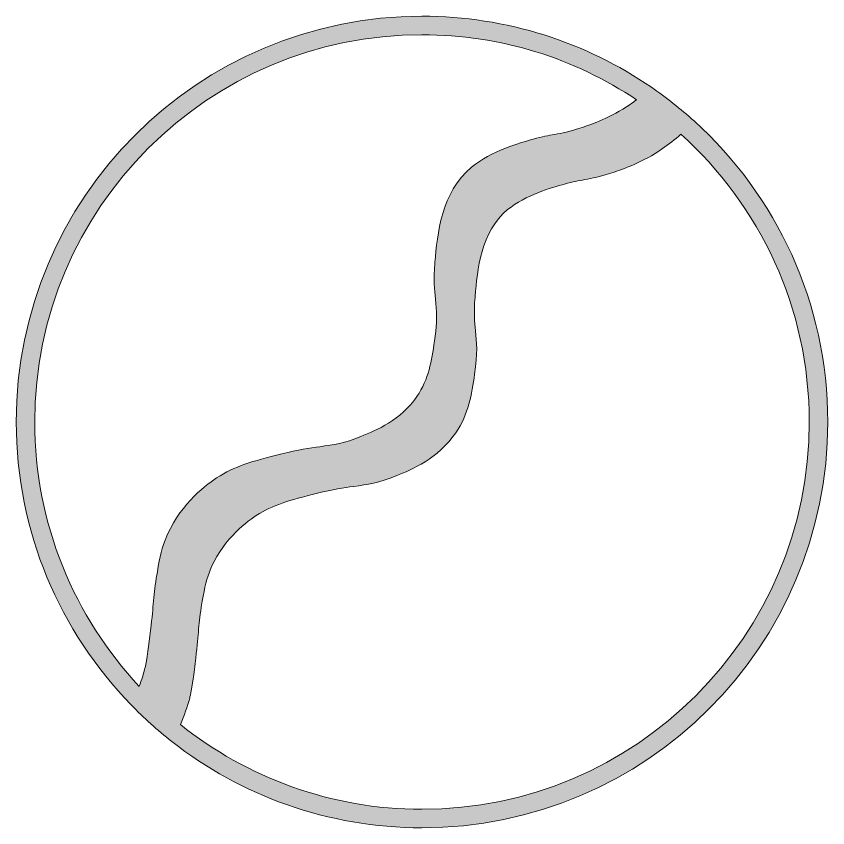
# Model space of a CAD drawing. Extents: x -1557 to 5989, y -1523 to 529.
# Drawn here: x -1557 to -611, y -1523 to -577 of the extents above; entities that cross this region are included whole.
import ezdxf

# ---------------------------------------------------------------- set-up
doc = ezdxf.new("R2010")
doc.units = 0
doc.header["$MEASUREMENT"] = 0
doc.layers.add('Layer 1', color=7, linetype='Continuous')

msp = doc.modelspace()

# ---------------------------------------------------------------- hatches: boundary and pattern name
at = {"layer": 'Layer 1', "true_color": 0xf2cc59}
h = msp.add_hatch(color=53, dxfattribs=at)
h.dxf.hatch_style = 2
edge = h.paths.add_edge_path()
edge.add_spline(control_points=[(-766.83, -699.17), (-782.53, -684.98), (-799.18, -671.82), (-816.69, -659.8), (-892.73, -607.62), (-984.81, -577.06), (-1084, -577.06), (-1345.19, -577.06), (-1556.94, -788.8), (-1556.94, -1050.01), (-1556.94, -1178.16), (-1505.96, -1294.41), (-1423.16, -1379.59), (-1408.3, -1394.89), (-1392.38, -1409.2), (-1375.56, -1422.4), (-1295.23, -1485.38), (-1193.99, -1522.94), (-1084, -1522.94), (-822.81, -1522.94), (-611.05, -1311.2), (-611.05, -1050.01), (-611.05, -910.85), (-671.15, -785.72), (-766.83, -699.17)], knot_values=[0, 0, 0, 0, 1, 1, 1, 2, 2, 2, 3, 3, 3, 4, 4, 4, 5, 5, 5, 6, 6, 6, 7, 7, 7, 8, 8, 8, 8], degree=3, periodic=1)
edge = h.paths.add_edge_path()
edge.add_spline(control_points=[(-1535.39, -1050.01), (-1535.39, -801.1), (-1332.89, -598.62), (-1084, -598.62), (-991.55, -598.62), (-905.53, -626.55), (-833.88, -674.42), (-836.37, -676.31), (-838.93, -678.14), (-841.5, -679.91), (-864.27, -695.47), (-884.96, -702.49), (-897.34, -706.68), (-912.07, -711.69), (-920.56, -713.22), (-929.58, -714.83), (-936.58, -716.1), (-943.83, -717.41), (-954.28, -720.35), (-970.18, -724.8), (-1003.25, -734.05), (-1026.15, -752.95), (-1061.86, -782.36), (-1066.1, -831.23), (-1068.92, -863.57), (-1068.92, -863.57), (-1069.04, -865), (-1069.04, -865), (-1070.69, -883.92), (-1069.54, -895.59), (-1068.42, -906.87), (-1067.13, -919.93), (-1065.9, -932.25), (-1069.36, -955.51), (-1072.91, -979.28), (-1075.94, -999.81), (-1089.95, -1020.22), (-1109.07, -1048.08), (-1136.87, -1059.45), (-1155.27, -1067), (-1174.23, -1074.77), (-1186.91, -1076.54), (-1202.95, -1078.77), (-1214.9, -1080.42), (-1228.45, -1082.31), (-1247.29, -1087.06), (-1282.59, -1095.98), (-1302.01, -1101.27), (-1323.33, -1115.2), (-1339.39, -1125.73), (-1368.55, -1149.14), (-1383.51, -1187.86), (-1388.5, -1200.78), (-1390.25, -1211.21), (-1393.69, -1231.98), (-1395.7, -1244.04), (-1396.37, -1251.62), (-1397.27, -1262.13), (-1398.04, -1270.87), (-1398.99, -1281.73), (-1401.06, -1299.04), (-1404.54, -1328.07), (-1406.45, -1335.37), (-1407.26, -1338.45), (-1408.63, -1343.58), (-1410.66, -1350.31), (-1413.62, -1358.1), (-1489.11, -1277.37), (-1535.39, -1168.98), (-1535.39, -1050.01)], knot_values=[0, 0, 0, 0, 1, 1, 1, 2, 2, 2, 3, 3, 3, 4, 4, 4, 5, 5, 5, 6, 6, 6, 7, 7, 7, 8, 8, 8, 9, 9, 9, 10, 10, 10, 11, 11, 11, 12, 12, 12, 13, 13, 13, 14, 14, 14, 15, 15, 15, 16, 16, 16, 17, 17, 17, 18, 18, 18, 19, 19, 19, 20, 20, 20, 21, 21, 21, 22, 22, 22, 23, 23, 23, 23], degree=3, periodic=1)
edge = h.paths.add_edge_path()
edge.add_spline(control_points=[(-1084, -1501.4), (-1190.43, -1501.4), (-1288.39, -1464.37), (-1365.65, -1402.52), (-1361.21, -1392.41), (-1357.5, -1381.97), (-1354.79, -1371.76), (-1353.94, -1368.54), (-1351.95, -1361.02), (-1348.39, -1331.47), (-1346.33, -1314.26), (-1345.39, -1303.47), (-1344.64, -1294.8), (-1343.78, -1284.75), (-1343.15, -1277.49), (-1341.24, -1266.12), (-1341.24, -1266.12), (-1341.2, -1265.89), (-1341.2, -1265.89), (-1337.94, -1246.35), (-1336.29, -1236.55), (-1331.84, -1225.02), (-1318.32, -1189.93), (-1291.77, -1168.68), (-1277.16, -1159.12), (-1257.83, -1146.48), (-1239.46, -1141.47), (-1205.95, -1132.99), (-1188.05, -1128.49), (-1175.07, -1126.69), (-1163.64, -1125.1), (-1147.72, -1122.89), (-1133.99, -1120.98), (-1113.98, -1112.79), (-1095.83, -1105.34), (-1065.44, -1092.9), (-1044.73, -1062.71), (-1029.45, -1040.47), (-1026.13, -1018.07), (-1022.61, -994.32), (-1019, -970.06), (-1020.33, -956.68), (-1021.6, -943.74), (-1022.65, -933.17), (-1023.73, -922.26), (-1022.2, -904.71), (-1022.2, -904.71), (-1022.08, -903.2), (-1022.08, -903.2), (-1019.49, -873.39), (-1015.54, -828.33), (-984.23, -802.51), (-963.59, -785.52), (-932.7, -776.86), (-917.83, -772.7), (-908.06, -769.96), (-901.22, -768.71), (-894.58, -767.53), (-885.32, -765.85), (-876.56, -764.26), (-861.29, -759.09), (-848.57, -754.76), (-827.29, -747.56), (-803.66, -731.4), (-796.14, -726.24), (-788.99, -720.63), (-782.27, -714.57), (-690.43, -797.23), (-632.6, -916.99), (-632.6, -1050.01), (-632.6, -1298.9), (-835.1, -1501.4), (-1084, -1501.4)], knot_values=[0, 0, 0, 0, 1, 1, 1, 2, 2, 2, 3, 3, 3, 4, 4, 4, 5, 5, 5, 6, 6, 6, 7, 7, 7, 8, 8, 8, 9, 9, 9, 10, 10, 10, 11, 11, 11, 12, 12, 12, 13, 13, 13, 14, 14, 14, 15, 15, 15, 16, 16, 16, 17, 17, 17, 18, 18, 18, 19, 19, 19, 20, 20, 20, 21, 21, 21, 22, 22, 22, 23, 23, 23, 24, 24, 24, 24], degree=3, periodic=1)

# ---------------------------------------------------------------- linework, layer by layer
at = {"layer": 'Layer 1', "lineweight": 0}
for points, knots in [([(-766.83, -699.17), (-782.53, -684.98), (-799.18, -671.82), (-816.69, -659.8), (-892.73, -607.62), (-984.81, -577.06), (-1084, -577.06), (-1345.19, -577.06), (-1556.94, -788.8), (-1556.94, -1050.01), (-1556.94, -1178.16), (-1505.96, -1294.41), (-1423.16, -1379.59), (-1408.3, -1394.89), (-1392.38, -1409.2), (-1375.56, -1422.4), (-1295.23, -1485.38), (-1193.99, -1522.94), (-1084, -1522.94), (-822.81, -1522.94), (-611.05, -1311.2), (-611.05, -1050.01), (-611.05, -910.85), (-671.15, -785.72), (-766.83, -699.17)], [0, 0, 0, 0, 1, 1, 1, 2, 2, 2, 3, 3, 3, 4, 4, 4, 5, 5, 5, 6, 6, 6, 7, 7, 7, 8, 8, 8, 8]), ([(-1535.39, -1050.01), (-1535.39, -801.1), (-1332.89, -598.62), (-1084, -598.62), (-991.55, -598.62), (-905.53, -626.55), (-833.88, -674.42), (-836.37, -676.31), (-838.93, -678.14), (-841.5, -679.91), (-864.27, -695.47), (-884.96, -702.49), (-897.34, -706.68), (-912.07, -711.69), (-920.56, -713.22), (-929.58, -714.83), (-936.58, -716.1), (-943.83, -717.41), (-954.28, -720.35), (-970.18, -724.8), (-1003.25, -734.05), (-1026.15, -752.95), (-1061.86, -782.36), (-1066.1, -831.23), (-1068.92, -863.57), (-1068.92, -863.57), (-1069.04, -865), (-1069.04, -865), (-1070.69, -883.92), (-1069.54, -895.59), (-1068.42, -906.87), (-1067.13, -919.93), (-1065.9, -932.25), (-1069.36, -955.51), (-1072.91, -979.28), (-1075.94, -999.81), (-1089.95, -1020.22), (-1109.07, -1048.08), (-1136.87, -1059.45), (-1155.27, -1067), (-1174.23, -1074.77), (-1186.91, -1076.54), (-1202.95, -1078.77), (-1214.9, -1080.42), (-1228.45, -1082.31), (-1247.29, -1087.06), (-1282.59, -1095.98), (-1302.01, -1101.27), (-1323.33, -1115.2), (-1339.39, -1125.73), (-1368.55, -1149.14), (-1383.51, -1187.86), (-1388.5, -1200.78), (-1390.25, -1211.21), (-1393.69, -1231.98), (-1395.7, -1244.04), (-1396.37, -1251.62), (-1397.27, -1262.13), (-1398.04, -1270.87), (-1398.99, -1281.73), (-1401.06, -1299.04), (-1404.54, -1328.07), (-1406.45, -1335.37), (-1407.26, -1338.45), (-1408.63, -1343.58), (-1410.66, -1350.31), (-1413.62, -1358.1), (-1489.11, -1277.37), (-1535.39, -1168.98), (-1535.39, -1050.01)], [0, 0, 0, 0, 1, 1, 1, 2, 2, 2, 3, 3, 3, 4, 4, 4, 5, 5, 5, 6, 6, 6, 7, 7, 7, 8, 8, 8, 9, 9, 9, 10, 10, 10, 11, 11, 11, 12, 12, 12, 13, 13, 13, 14, 14, 14, 15, 15, 15, 16, 16, 16, 17, 17, 17, 18, 18, 18, 19, 19, 19, 20, 20, 20, 21, 21, 21, 22, 22, 22, 23, 23, 23, 23]), ([(-1084, -1501.4), (-1190.43, -1501.4), (-1288.39, -1464.37), (-1365.65, -1402.52), (-1361.21, -1392.41), (-1357.5, -1381.97), (-1354.79, -1371.76), (-1353.94, -1368.54), (-1351.95, -1361.02), (-1348.39, -1331.47), (-1346.33, -1314.26), (-1345.39, -1303.47), (-1344.64, -1294.8), (-1343.78, -1284.75), (-1343.15, -1277.49), (-1341.24, -1266.12), (-1341.24, -1266.12), (-1341.2, -1265.89), (-1341.2, -1265.89), (-1337.94, -1246.35), (-1336.29, -1236.55), (-1331.84, -1225.02), (-1318.32, -1189.93), (-1291.77, -1168.68), (-1277.16, -1159.12), (-1257.83, -1146.48), (-1239.46, -1141.47), (-1205.95, -1132.99), (-1188.05, -1128.49), (-1175.07, -1126.69), (-1163.64, -1125.1), (-1147.72, -1122.89), (-1133.99, -1120.98), (-1113.98, -1112.79), (-1095.83, -1105.34), (-1065.44, -1092.9), (-1044.73, -1062.71), (-1029.45, -1040.47), (-1026.13, -1018.07), (-1022.61, -994.32), (-1019, -970.06), (-1020.33, -956.68), (-1021.6, -943.74), (-1022.65, -933.17), (-1023.73, -922.26), (-1022.2, -904.71), (-1022.2, -904.71), (-1022.08, -903.2), (-1022.08, -903.2), (-1019.49, -873.39), (-1015.54, -828.33), (-984.23, -802.51), (-963.59, -785.52), (-932.7, -776.86), (-917.83, -772.7), (-908.06, -769.96), (-901.22, -768.71), (-894.58, -767.53), (-885.32, -765.85), (-876.56, -764.26), (-861.29, -759.09), (-848.57, -754.76), (-827.29, -747.56), (-803.66, -731.4), (-796.14, -726.24), (-788.99, -720.63), (-782.27, -714.57), (-690.43, -797.23), (-632.6, -916.99), (-632.6, -1050.01), (-632.6, -1298.9), (-835.1, -1501.4), (-1084, -1501.4)], [0, 0, 0, 0, 1, 1, 1, 2, 2, 2, 3, 3, 3, 4, 4, 4, 5, 5, 5, 6, 6, 6, 7, 7, 7, 8, 8, 8, 9, 9, 9, 10, 10, 10, 11, 11, 11, 12, 12, 12, 13, 13, 13, 14, 14, 14, 15, 15, 15, 16, 16, 16, 17, 17, 17, 18, 18, 18, 19, 19, 19, 20, 20, 20, 21, 21, 21, 22, 22, 22, 23, 23, 23, 24, 24, 24, 24])]:
    msp.add_open_spline(points, degree=3, knots=knots, dxfattribs=at)

doc.saveas('drawing.dxf')
